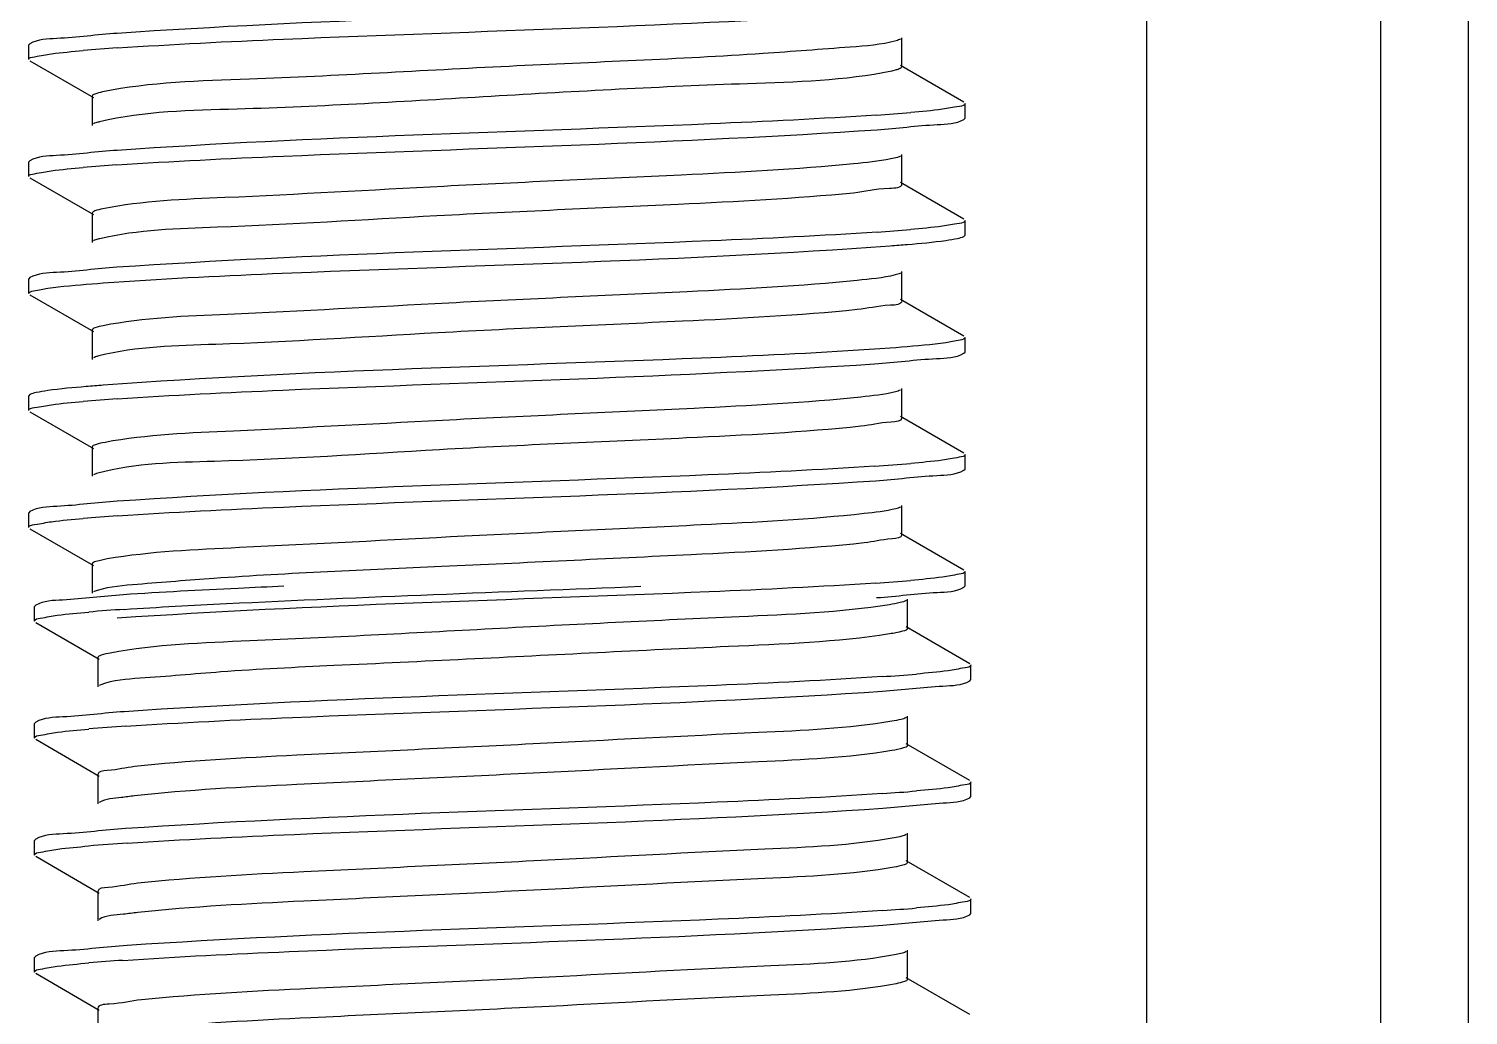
# Model space of a CAD drawing. Extents: x 4995099 to 5303443, y 4627657 to 4889583.
# Drawn here: x 5028853 to 5029219.1, y 4752546.3 to 4752797.3 of the extents above; entities that cross this region are included whole.
import ezdxf

# ---------------------------------------------------------------- set-up
doc = ezdxf.new("R2010")
doc.units = 0
doc.header["$LTSCALE"] = 1000
doc.header["$MEASUREMENT"] = 0
doc.layers.get('0').update_dxf_attribs({"color": 4, "linetype": 'CONTINUOUS'})

msp = doc.modelspace()

# ---------------------------------------------------------------- linework, layer by layer
at = {"linetype": 'Continuous'}
for p, q in [((5029137.28, 4754136.29), (5029137.28, 4748210.01)), ((5029196.82, 4754136.29), (5029196.82, 4748210.01)), ((5029219.14, 4754136.29), (5029219.14, 4748210.01)), ((5028853.3, 4752793.5), (5028853.02, 4752793.17)), ((5028853.02, 4752789.45), (5028853.02, 4752793.17)), ((5028853.02, 4752789.45), (5028853.02, 4752793.17)), ((5029075.04, 4752787.59), (5029075.04, 4752795.03)), ((5028853.3, 4752789.12), (5028869.46, 4752779.77)), ((5029073.64, 4752786.81), (5029072.53, 4752786.54)), ((5029090.87, 4752778.61), (5029074.71, 4752787.97)), ((5028869.13, 4752780.15), (5028869.13, 4752772.71)), ((5029091.15, 4752774.57), (5029091.15, 4752778.29)), ((5029091.15, 4752774.57), (5029091.15, 4752778.29)), ((5029090.87, 4752774.24), (5029091.15, 4752774.57)), ((5028853.3, 4752763.73), (5028853.02, 4752763.4)), ((5028853.02, 4752759.68), (5028853.02, 4752763.4)), ((5028853.02, 4752759.68), (5028853.02, 4752763.4)), ((5029075.04, 4752757.82), (5029075.04, 4752765.26)), ((5028853.3, 4752759.36), (5028869.46, 4752750)), ((5029090.87, 4752748.85), (5029074.71, 4752758.2)), ((5028869.13, 4752750.38), (5028869.13, 4752742.94)), ((5029091.15, 4752744.8), (5029091.15, 4752748.52)), ((5029090.87, 4752744.47), (5029091.15, 4752744.8)), ((5028853.3, 4752733.96), (5028853.02, 4752733.64)), ((5028853.02, 4752729.92), (5028853.02, 4752733.64)), ((5028853.02, 4752729.92), (5028853.02, 4752733.64)), ((5029075.04, 4752728.06), (5029075.04, 4752735.5)), ((5028853.3, 4752729.59), (5028869.46, 4752720.24)), ((5029090.87, 4752719.08), (5029074.71, 4752728.43)), ((5028869.13, 4752720.62), (5028869.13, 4752713.17)), ((5029091.15, 4752715.03), (5029091.15, 4752718.76)), ((5029091.15, 4752715.03), (5029091.15, 4752718.76)), ((5029090.87, 4752714.71), (5029091.15, 4752715.03)), ((5028853.3, 4752704.2), (5028853.02, 4752703.87)), ((5029075.04, 4752698.29), (5029075.04, 4752705.73)), ((5028853.02, 4752700.15), (5028853.02, 4752703.87)), ((5028853.02, 4752700.15), (5028853.02, 4752703.87)), ((5028853.3, 4752699.83), (5028869.46, 4752690.47)), ((5029090.87, 4752689.31), (5029074.71, 4752698.67)), ((5028869.13, 4752690.85), (5028869.13, 4752683.41)), ((5029091.15, 4752685.27), (5029091.15, 4752688.99)), ((5029091.15, 4752685.27), (5029091.15, 4752688.99)), ((5029090.87, 4752684.94), (5029091.15, 4752685.27)), ((5029075.04, 4752668.52), (5029075.04, 4752675.97)), ((5028853.3, 4752674.43), (5028853.02, 4752674.11)), ((5028853.02, 4752670.39), (5028853.02, 4752674.11)), ((5028853.02, 4752670.39), (5028853.02, 4752674.11)), ((5028853.3, 4752670.06), (5028869.46, 4752660.71)), ((5029090.87, 4752659.55), (5029074.71, 4752668.9)), ((5028869.13, 4752661.08), (5028869.13, 4752653.64)), ((5029091.15, 4752655.5), (5029091.15, 4752659.22)), ((5029091.15, 4752655.5), (5029091.15, 4752659.22)), ((5029090.87, 4752655.18), (5029091.15, 4752655.5)), ((5028854.79, 4752650.62), (5028854.51, 4752650.29)), ((5028854.51, 4752646.57), (5028854.51, 4752650.29)), ((5028854.51, 4752646.57), (5028854.51, 4752650.29)), ((5029076.52, 4752644.71), (5029076.52, 4752652.15)), ((5028854.79, 4752646.24), (5028870.94, 4752636.89)), ((5029092.35, 4752635.73), (5029076.2, 4752645.09)), ((5028870.62, 4752637.27), (5028870.62, 4752629.83)), ((5029092.64, 4752631.69), (5029092.64, 4752635.41)), ((5029092.64, 4752631.69), (5029092.64, 4752635.41)), ((5029092.35, 4752631.36), (5029092.64, 4752631.69)), ((5028871.35, 4752630.39), (5028870.94, 4752630.2)), ((5028854.79, 4752620.85), (5028854.51, 4752620.53)), ((5028854.51, 4752616.81), (5028854.51, 4752620.53)), ((5028854.51, 4752616.81), (5028854.51, 4752620.53)), ((5029076.52, 4752614.94), (5029076.52, 4752622.39)), ((5028854.79, 4752616.48), (5028870.94, 4752607.13)), ((5029092.35, 4752605.97), (5029076.2, 4752615.32)), ((5028870.62, 4752607.5), (5028870.62, 4752600.06)), ((5029092.64, 4752601.92), (5029092.64, 4752605.64)), ((5029092.64, 4752601.92), (5029092.64, 4752605.64)), ((5029092.35, 4752601.6), (5029092.64, 4752601.92)), ((5028854.79, 4752591.09), (5028854.51, 4752590.76)), ((5028854.51, 4752587.04), (5028854.51, 4752590.76)), ((5028854.51, 4752587.04), (5028854.51, 4752590.76)), ((5029076.52, 4752585.18), (5029076.52, 4752592.62)), ((5028854.79, 4752586.71), (5028870.94, 4752577.36)), ((5029092.35, 4752576.2), (5029076.2, 4752585.56)), ((5028870.62, 4752577.74), (5028870.62, 4752570.3)), ((5029092.64, 4752572.16), (5029092.64, 4752575.88)), ((5029092.64, 4752572.16), (5029092.64, 4752575.88)), ((5029092.35, 4752571.83), (5029092.64, 4752572.16)), ((5028854.79, 4752561.32), (5028854.51, 4752560.99)), ((5029076.52, 4752555.41), (5029076.52, 4752562.85)), ((5028854.51, 4752557.27), (5028854.51, 4752560.99)), ((5028854.51, 4752557.27), (5028854.51, 4752560.99)), ((5028854.79, 4752556.95), (5028870.94, 4752547.59)), ((5029092.35, 4752546.44), (5029076.2, 4752555.79)), ((5028870.62, 4752547.97), (5028870.62, 4752540.53))]:
    msp.add_line(p, q, dxfattribs=at)
for centre, radius, start, end in [((5028909.73, 4752281.4), 512.15, 93.8311, 94.8034), ((5029034.47, 4753285.97), 511.78, 273.8314, 274.8049), ((5028909.61, 4752253.05), 510.73, 93.8387, 94.8036), ((5029034.61, 4753254.51), 510.09, 273.8418, 274.8039), ((5028909.75, 4752191.85), 512.41, 93.8298, 94.8034), ((5029033.79, 4753205.22), 520.36, 273.7844, 274.8062), ((5028909.77, 4752161.77), 512.72, 93.8281, 94.8033), ((5029034.2, 4753170.37), 515.26, 273.8119, 274.8058), ((5028911.58, 4752133.89), 516.8, 93.8035, 94.806), ((5029035.89, 4753143.95), 512.65, 273.8286, 274.8032), ((5028912.04, 4752098.47), 522.48, 93.7736, 94.806), ((5029035.93, 4753113.67), 512.13, 273.8314, 274.8033), ((5028912.57, 4752061.9), 529.29, 93.7393, 94.8049), ((5029036.07, 4753082.15), 510.38, 273.8406, 274.8036), ((5028911.08, 4752050.89), 510.49, 93.8392, 94.8043)]:
    msp.add_arc(centre, radius, start, end, dxfattribs=at)
for points, knots in [([(5029068.46, 4752805.08), (5029054.35, 4752804.12), (5028990.05, 4752801.03), (5028925.66, 4752799.54), (5028875.54, 4752796.13)], [0, 0, 0, 0, 0.219594, 1, 1, 1, 1]), ([(5028875.51, 4752792.41), (5028889.6, 4752793.37), (5028953.99, 4752796.47), (5029018.46, 4752797.96), (5029068.67, 4752801.37)], [0, 0, 0, 0, 0.219208, 1, 1, 1, 1]), ([(5028875.54, 4752796.13), (5028870.39, 4752795.78), (5028863.18, 4752794.78), (5028855.31, 4752794.65), (5028853.31, 4752793.5)], [0, 0, 0, 0, 0.690341, 1, 1, 1, 1]), ([(5029073.64, 4752794.25), (5029069.86, 4752793.19), (5029058.45, 4752792.38), (5029025.74, 4752789.8), (5028974.63, 4752788.01), (5028918.77, 4752784.5), (5028883.99, 4752783.74), (5028871.73, 4752781.21)], [0, 0, 0, 0, 0.058162, 0.168071, 0.487811, 0.814464, 1, 1, 1, 1]), ([(5029074.71, 4752794.65), (5029074.57, 4752794.57), (5029074.22, 4752794.42), (5029073.85, 4752794.31), (5029073.64, 4752794.25)], [0, 0, 0, 0, 0.42353, 1, 1, 1, 1]), ([(5028853.02, 4752789.45), (5028853.02, 4752789.99), (5028855.88, 4752790.35), (5028857.33, 4752790.74), (5028858.77, 4752790.93)], [0, 0, 0, 0, 0.271514, 1, 1, 1, 1]), ([(5029072.53, 4752786.54), (5029060.51, 4752784.02), (5029026.24, 4752783.23), (5028970.81, 4752780.16), (5028916.04, 4752776.76), (5028882.44, 4752776.36), (5028871.04, 4752773.62)], [0, 0, 0, 0, 0.182454, 0.505768, 0.82583, 1, 1, 1, 1]), ([(5029075.03, 4752787.59), (5029075.03, 4752787.41), (5029074.47, 4752787.03), (5029073.99, 4752786.91), (5029073.64, 4752786.81)], [0, 0, 0, 0, 0.319016, 1, 1, 1, 1]), ([(5028871.73, 4752781.21), (5028871.07, 4752781.08), (5028870.3, 4752780.9), (5028869.14, 4752780.43), (5028869.14, 4752780.15)], [0, 0, 0, 0, 0.705828, 1, 1, 1, 1]), ([(5029091.15, 4752778.29), (5029091.15, 4752777.75), (5029088.31, 4752777.39), (5029086.88, 4752777), (5029085.45, 4752776.81)], [0, 0, 0, 0, 0.271621, 1, 1, 1, 1]), ([(5029068.67, 4752775.33), (5029054.57, 4752774.37), (5028990.18, 4752771.27), (5028925.72, 4752769.78), (5028875.51, 4752766.36)], [0, 0, 0, 0, 0.219216, 1, 1, 1, 1]), ([(5029068.79, 4752771.62), (5029073.9, 4752771.96), (5029081.06, 4752772.96), (5029088.87, 4752773.1), (5029090.87, 4752774.24)], [0, 0, 0, 0, 0.690201, 1, 1, 1, 1]), ([(5028871.04, 4752773.62), (5028870.72, 4752773.54), (5028870.18, 4752773.4), (5028869.66, 4752773.2), (5028869.46, 4752773.08)], [0, 0, 0, 0, 0.592579, 1, 1, 1, 1]), ([(5028875.42, 4752762.64), (5028889.53, 4752763.6), (5028953.98, 4752766.7), (5029018.52, 4752768.19), (5029068.79, 4752771.62)], [0, 0, 0, 0, 0.219139, 1, 1, 1, 1]), ([(5028875.51, 4752766.36), (5028870.37, 4752766.01), (5028863.16, 4752765.02), (5028855.31, 4752764.88), (5028853.31, 4752763.73)], [0, 0, 0, 0, 0.690313, 1, 1, 1, 1]), ([(5029062.77, 4752762.93), (5029048.21, 4752761.51), (5029013.45, 4752759.73), (5028960.11, 4752757.44), (5028911.16, 4752754.51), (5028882.03, 4752753.53), (5028871.83, 4752751.47)], [0, 0, 0, 0, 0.229419, 0.545629, 0.836777, 1, 1, 1, 1]), ([(5029073.96, 4752764.58), (5029073.41, 4752764.4), (5029069.71, 4752763.59), (5029065.95, 4752763.24), (5029062.77, 4752762.93)], [0, 0, 0, 0, 0.153018, 1, 1, 1, 1]), ([(5029074.71, 4752764.89), (5029074.61, 4752764.83), (5029074.36, 4752764.71), (5029074.1, 4752764.62), (5029073.96, 4752764.58)], [0, 0, 0, 0, 0.437488, 1, 1, 1, 1]), ([(5028853.02, 4752759.68), (5028853.02, 4752760.22), (5028855.87, 4752760.58), (5028857.31, 4752760.97), (5028858.75, 4752761.16)], [0, 0, 0, 0, 0.271573, 1, 1, 1, 1]), ([(5029062.77, 4752755.49), (5029047.95, 4752754.05), (5029012.61, 4752752.23), (5028958.61, 4752750.01), (5028909.74, 4752746.81), (5028880.84, 4752746.18), (5028871.09, 4752743.87)], [0, 0, 0, 0, 0.2326, 0.552547, 0.843546, 1, 1, 1, 1]), ([(5029075.03, 4752757.82), (5029075.04, 4752756.71), (5029068.7, 4752756.73), (5029065.83, 4752755.78), (5029062.77, 4752755.49)], [0, 0, 0, 0, 0.264916, 1, 1, 1, 1]), ([(5028871.83, 4752751.47), (5028871.15, 4752751.33), (5028870.35, 4752751.15), (5028869.14, 4752750.67), (5028869.14, 4752750.38)], [0, 0, 0, 0, 0.7068, 1, 1, 1, 1]), ([(5029091.15, 4752748.52), (5029091.15, 4752747.98), (5029088.31, 4752747.62), (5029086.88, 4752747.23), (5029085.44, 4752747.05)], [0, 0, 0, 0, 0.27162, 1, 1, 1, 1]), ([(5029068.79, 4752745.57), (5029054.68, 4752744.61), (5028990.23, 4752741.5), (5028925.69, 4752740.02), (5028875.42, 4752736.59)], [0, 0, 0, 0, 0.219057, 1, 1, 1, 1]), ([(5029086.29, 4752743.44), (5029087.29, 4752743.58), (5029088.82, 4752743.85), (5029090.38, 4752744.2), (5029090.87, 4752744.47)], [0, 0, 0, 0, 0.643328, 1, 1, 1, 1]), ([(5028871.09, 4752743.87), (5028870.76, 4752743.79), (5028870.21, 4752743.64), (5028869.66, 4752743.43), (5028869.46, 4752743.32)], [0, 0, 0, 0, 0.593817, 1, 1, 1, 1]), ([(5028871.94, 4752732.62), (5028886.28, 4752733.68), (5028953.01, 4752736.93), (5029019.85, 4752738.25), (5029072.14, 4752742.09)], [0, 0, 0, 0, 0.215175, 1, 1, 1, 1]), ([(5029072.14, 4752742.09), (5029073.59, 4752742.19), (5029078.32, 4752742.56), (5029083.04, 4752742.98), (5029086.29, 4752743.44)], [0, 0, 0, 0, 0.307408, 1, 1, 1, 1]), ([(5028875.42, 4752736.59), (5028870.3, 4752736.24), (5028863.12, 4752735.25), (5028855.3, 4752735.11), (5028853.31, 4752733.96)], [0, 0, 0, 0, 0.690243, 1, 1, 1, 1]), ([(5029074.71, 4752735.12), (5029074.31, 4752734.89), (5029070.67, 4752733.9), (5029066.98, 4752733.59), (5029063.73, 4752733.26)], [0, 0, 0, 0, 0.123706, 1, 1, 1, 1]), ([(5028853.02, 4752729.92), (5028853.02, 4752730.38), (5028855.39, 4752730.78), (5028856.63, 4752731.1), (5028857.84, 4752731.27)], [0, 0, 0, 0, 0.274517, 1, 1, 1, 1]), ([(5028857.84, 4752731.27), (5028858.74, 4752731.4), (5028863.42, 4752731.97), (5028868.13, 4752732.34), (5028871.94, 4752732.62)], [0, 0, 0, 0, 0.191294, 1, 1, 1, 1]), ([(5029063.73, 4752733.26), (5029049.35, 4752731.8), (5029014.7, 4752730.03), (5028961.27, 4752727.72), (5028911.85, 4752724.8), (5028882.35, 4752723.78), (5028871.95, 4752721.73)], [0, 0, 0, 0, 0.225655, 0.541544, 0.834585, 1, 1, 1, 1]), ([(5029075.04, 4752728.06), (5029075.04, 4752727.03), (5029069.21, 4752726.96), (5029066.56, 4752726.1), (5029063.73, 4752725.82)], [0, 0, 0, 0, 0.265544, 1, 1, 1, 1]), ([(5029063.73, 4752725.82), (5029048.95, 4752724.32), (5029013.39, 4752722.5), (5028958.91, 4752720.3), (5028909.64, 4752716.92), (5028880.47, 4752716.5), (5028870.82, 4752714.03)], [0, 0, 0, 0, 0.230626, 0.552451, 0.845297, 1, 1, 1, 1]), ([(5028871.95, 4752721.73), (5028871.24, 4752721.59), (5028870.41, 4752721.4), (5028869.14, 4752720.92), (5028869.14, 4752720.62)], [0, 0, 0, 0, 0.707997, 1, 1, 1, 1]), ([(5029091.15, 4752718.76), (5029091.15, 4752718.29), (5029088.77, 4752717.89), (5029087.51, 4752717.57), (5029086.29, 4752717.4)], [0, 0, 0, 0, 0.27438, 1, 1, 1, 1]), ([(5029072.14, 4752716.04), (5029057.78, 4752714.99), (5028991.05, 4752711.73), (5028924.21, 4752710.42), (5028871.94, 4752706.58)], [0, 0, 0, 0, 0.215463, 1, 1, 1, 1]), ([(5029086.29, 4752717.4), (5029085.39, 4752717.27), (5029080.69, 4752716.7), (5029075.96, 4752716.32), (5029072.14, 4752716.04)], [0, 0, 0, 0, 0.191405, 1, 1, 1, 1]), ([(5028870.82, 4752714.03), (5028870.54, 4752713.96), (5028870.08, 4752713.83), (5028869.63, 4752713.65), (5028869.46, 4752713.55)], [0, 0, 0, 0, 0.585637, 1, 1, 1, 1]), ([(5028875.52, 4752703.11), (5028889.55, 4752704.07), (5028953.76, 4752707.16), (5029018.04, 4752708.67), (5029068.14, 4752712.04)], [0, 0, 0, 0, 0.218807, 1, 1, 1, 1]), ([(5029068.14, 4752712.04), (5029073.4, 4752712.39), (5029080.77, 4752713.42), (5029088.82, 4752713.53), (5029090.87, 4752714.71)], [0, 0, 0, 0, 0.69075, 1, 1, 1, 1]), ([(5028857.84, 4752705.22), (5028856.85, 4752705.08), (5028855.34, 4752704.82), (5028853.79, 4752704.47), (5028853.31, 4752704.2)], [0, 0, 0, 0, 0.64305, 1, 1, 1, 1]), ([(5028871.94, 4752706.58), (5028870.49, 4752706.47), (5028865.79, 4752706.1), (5028861.08, 4752705.68), (5028857.84, 4752705.22)], [0, 0, 0, 0, 0.307527, 1, 1, 1, 1]), ([(5029074.71, 4752705.36), (5029074.34, 4752705.14), (5029071.01, 4752704.2), (5029067.62, 4752703.9), (5029064.66, 4752703.59)], [0, 0, 0, 0, 0.125952, 1, 1, 1, 1]), ([(5028853.02, 4752700.15), (5028853.02, 4752700.69), (5028855.88, 4752701.05), (5028857.33, 4752701.44), (5028858.77, 4752701.63)], [0, 0, 0, 0, 0.271502, 1, 1, 1, 1]), ([(5029064.66, 4752703.59), (5029050.57, 4752702.1), (5029016.25, 4752700.36), (5028963.02, 4752698), (5028913.14, 4752695.16), (5028883.16, 4752694.02), (5028872.41, 4752692.05)], [0, 0, 0, 0, 0.220681, 0.534812, 0.829794, 1, 1, 1, 1]), ([(5029075.04, 4752698.29), (5029075.04, 4752697.34), (5029069.71, 4752697.19), (5029067.25, 4752696.42), (5029064.66, 4752696.15)], [0, 0, 0, 0, 0.266345, 1, 1, 1, 1]), ([(5029064.66, 4752696.15), (5029049.94, 4752694.6), (5029014.2, 4752692.78), (5028959.3, 4752690.59), (5028909.64, 4752687.04), (5028880.19, 4752686.84), (5028870.6, 4752684.21)], [0, 0, 0, 0, 0.228367, 0.551843, 0.846598, 1, 1, 1, 1]), ([(5028872.41, 4752692.05), (5028871.58, 4752691.9), (5028870.65, 4752691.68), (5028869.14, 4752691.19), (5028869.14, 4752690.85)], [0, 0, 0, 0, 0.71244, 1, 1, 1, 1]), ([(5029068.14, 4752685.99), (5029054.01, 4752685.04), (5028989.81, 4752681.96), (5028925.53, 4752680.47), (5028875.52, 4752677.07)], [0, 0, 0, 0, 0.220215, 1, 1, 1, 1]), ([(5029091.15, 4752688.99), (5029091.15, 4752688.44), (5029088.28, 4752688.09), (5029086.82, 4752687.69), (5029085.37, 4752687.51)], [0, 0, 0, 0, 0.271396, 1, 1, 1, 1]), ([(5028870.6, 4752684.21), (5028870.38, 4752684.15), (5028869.99, 4752684.03), (5028869.61, 4752683.87), (5028869.46, 4752683.78)], [0, 0, 0, 0, 0.578205, 1, 1, 1, 1]), ([(5028875.54, 4752673.35), (5028889.61, 4752674.3), (5028953.91, 4752677.4), (5029018.3, 4752678.9), (5029068.45, 4752682.29)], [0, 0, 0, 0, 0.219095, 1, 1, 1, 1]), ([(5029068.45, 4752682.29), (5029073.64, 4752682.65), (5029080.91, 4752683.65), (5029088.84, 4752683.78), (5029090.87, 4752684.94)], [0, 0, 0, 0, 0.690494, 1, 1, 1, 1]), ([(5028875.52, 4752677.07), (5028870.38, 4752676.72), (5028863.17, 4752675.72), (5028855.31, 4752675.58), (5028853.31, 4752674.43)], [0, 0, 0, 0, 0.690325, 1, 1, 1, 1]), ([(5029074.71, 4752675.59), (5029074.37, 4752675.39), (5029071.34, 4752674.5), (5029068.24, 4752674.21), (5029065.54, 4752673.92)], [0, 0, 0, 0, 0.128341, 1, 1, 1, 1]), ([(5028853.02, 4752670.39), (5028853.02, 4752670.93), (5028855.89, 4752671.28), (5028857.33, 4752671.68), (5028858.78, 4752671.86)], [0, 0, 0, 0, 0.27149, 1, 1, 1, 1]), ([(5029065.54, 4752673.92), (5029051.76, 4752672.4), (5029017.83, 4752670.69), (5028964.84, 4752668.29), (5028914.52, 4752665.53), (5028884.06, 4752664.27), (5028872.95, 4752662.38)], [0, 0, 0, 0, 0.215579, 0.527777, 0.824697, 1, 1, 1, 1]), ([(5029075.04, 4752668.52), (5029075.04, 4752667.65), (5029070.19, 4752667.43), (5029067.92, 4752666.73), (5029065.54, 4752666.47)], [0, 0, 0, 0, 0.267239, 1, 1, 1, 1]), ([(5029065.54, 4752666.47), (5029050.91, 4752664.87), (5029015.02, 4752663.16), (5028959.9, 4752660.42), (5028912.84, 4752658.53), (5028883.74, 4752656.14), (5028873.74, 4752655.36), (5028870.43, 4752654.39)], [0, 0, 0, 0, 0.225842, 0.550753, 0.847452, 0.947141, 1, 1, 1, 1]), ([(5028872.95, 4752662.38), (5028871.99, 4752662.21), (5028870.93, 4752661.96), (5028869.14, 4752661.47), (5028869.13, 4752661.08)], [0, 0, 0, 0, 0.716487, 1, 1, 1, 1]), ([(5029091.15, 4752659.22), (5029091.15, 4752658.68), (5029088.3, 4752658.33), (5029086.86, 4752657.93), (5029085.42, 4752657.75)], [0, 0, 0, 0, 0.271545, 1, 1, 1, 1]), ([(5028877.05, 4752653.26), (5028871.9, 4752652.91), (5028864.68, 4752651.9), (5028856.8, 4752651.77), (5028854.79, 4752650.62)], [0, 0, 0, 0, 0.69038, 1, 1, 1, 1]), ([(5028870.43, 4752654.39), (5028870.24, 4752654.34), (5028869.91, 4752654.23), (5028869.59, 4752654.09), (5028869.46, 4752654.02)], [0, 0, 0, 0, 0.571482, 1, 1, 1, 1]), ([(5029068.45, 4752656.25), (5029054.35, 4752655.29), (5028990.04, 4752652.2), (5028925.66, 4752650.71), (5028875.54, 4752647.3)], [0, 0, 0, 0, 0.21961, 1, 1, 1, 1]), ([(5028917.93, 4752655.43), (5028914.04, 4752655.25), (5028900.41, 4752654.62), (5028886.78, 4752653.92), (5028877.05, 4752653.26)], [0, 0, 0, 0, 0.285814, 1, 1, 1, 1]), ([(5028877.3, 4752649.55), (5028885.96, 4752650.14), (5028929.75, 4752652.45), (5028973.57, 4752653.97), (5029008.71, 4752655.43)], [0, 0, 0, 0, 0.197909, 1, 1, 1, 1]), ([(5029068.67, 4752652.54), (5029073.8, 4752652.89), (5029081.01, 4752653.89), (5029088.86, 4752654.03), (5029090.87, 4752655.18)], [0, 0, 0, 0, 0.690311, 1, 1, 1, 1]), ([(5029071.98, 4752650.74), (5029059.33, 4752648.76), (5029025.52, 4752647.37), (5028971.28, 4752644.67), (5028918.04, 4752641.7), (5028885.43, 4752640.64), (5028873.75, 4752638.44)], [0, 0, 0, 0, 0.193419, 0.509669, 0.820525, 1, 1, 1, 1]), ([(5029076.2, 4752651.78), (5029075.74, 4752651.51), (5029074.3, 4752651.15), (5029072.89, 4752650.88), (5029071.98, 4752650.74)], [0, 0, 0, 0, 0.365805, 1, 1, 1, 1]), ([(5028854.51, 4752646.57), (5028854.51, 4752647.11), (5028857.36, 4752647.47), (5028858.81, 4752647.86), (5028860.25, 4752648.05)], [0, 0, 0, 0, 0.271503, 1, 1, 1, 1]), ([(5029071.98, 4752643.3), (5029058.44, 4752641.18), (5029022.42, 4752639.83), (5028975.33, 4752637.34), (5028932.31, 4752635.31), (5028904.53, 4752634.01), (5028884.92, 4752632.15), (5028874.49, 4752631.6), (5028871.35, 4752630.39)], [0, 0, 0, 0, 0.204493, 0.536108, 0.703957, 0.847329, 0.949842, 1, 1, 1, 1]), ([(5029076.52, 4752644.71), (5029076.52, 4752644.26), (5029074.34, 4752643.77), (5029073.12, 4752643.48), (5029071.98, 4752643.3)], [0, 0, 0, 0, 0.279396, 1, 1, 1, 1]), ([(5028873.75, 4752638.44), (5028872.96, 4752638.29), (5028872.06, 4752638.09), (5028870.62, 4752637.6), (5028870.62, 4752637.27)], [0, 0, 0, 0, 0.711689, 1, 1, 1, 1]), ([(5029092.64, 4752635.41), (5029092.64, 4752634.87), (5029089.77, 4752634.51), (5029088.32, 4752634.12), (5029086.88, 4752633.93)], [0, 0, 0, 0, 0.271487, 1, 1, 1, 1]), ([(5029070.12, 4752632.45), (5029056.06, 4752631.49), (5028991.79, 4752628.4), (5028927.44, 4752626.9), (5028877.3, 4752623.51)], [0, 0, 0, 0, 0.219009, 1, 1, 1, 1]), ([(5029070.15, 4752628.73), (5029075.29, 4752629.08), (5029082.5, 4752630.08), (5029090.35, 4752630.21), (5029092.35, 4752631.36)], [0, 0, 0, 0, 0.690295, 1, 1, 1, 1]), ([(5028877.65, 4752619.81), (5028891.78, 4752620.76), (5028955.95, 4752623.84), (5029020.19, 4752625.33), (5029070.15, 4752628.73)], [0, 0, 0, 0, 0.220461, 1, 1, 1, 1]), ([(5028877.3, 4752623.51), (5028872.09, 4752623.15), (5028864.79, 4752622.14), (5028856.82, 4752622.02), (5028854.79, 4752620.85)], [0, 0, 0, 0, 0.690587, 1, 1, 1, 1]), ([(5029072.57, 4752621.07), (5029061.36, 4752619.19), (5029030.79, 4752617.91), (5028980.37, 4752615.17), (5028927.43, 4752612.76), (5028893.6, 4752611.05), (5028879.9, 4752609.53)], [0, 0, 0, 0, 0.176567, 0.473968, 0.785687, 1, 1, 1, 1]), ([(5029076.2, 4752622.01), (5029075.79, 4752621.78), (5029074.56, 4752621.44), (5029073.34, 4752621.2), (5029072.57, 4752621.07)], [0, 0, 0, 0, 0.371889, 1, 1, 1, 1]), ([(5028854.51, 4752616.81), (5028854.51, 4752617.35), (5028857.4, 4752617.71), (5028858.86, 4752618.1), (5028860.31, 4752618.29)], [0, 0, 0, 0, 0.271316, 1, 1, 1, 1]), ([(5029072.57, 4752613.63), (5029061.36, 4752611.75), (5029030.79, 4752610.47), (5028980.37, 4752607.73), (5028927.43, 4752605.32), (5028893.6, 4752603.61), (5028879.9, 4752602.09)], [0, 0, 0, 0, 0.176567, 0.473968, 0.785687, 1, 1, 1, 1]), ([(5029076.52, 4752614.94), (5029076.52, 4752614.55), (5029074.65, 4752614.05), (5029073.56, 4752613.79), (5029072.57, 4752613.63)], [0, 0, 0, 0, 0.282619, 1, 1, 1, 1]), ([(5028879.9, 4752609.53), (5028877.58, 4752609.27), (5028875.35, 4752608.6), (5028870.61, 4752608.36), (5028870.62, 4752607.5)], [0, 0, 0, 0, 0.732504, 1, 1, 1, 1]), ([(5029092.64, 4752605.64), (5029092.64, 4752605.1), (5029089.78, 4752604.74), (5029088.33, 4752604.35), (5029086.89, 4752604.16)], [0, 0, 0, 0, 0.271508, 1, 1, 1, 1]), ([(5028879.9, 4752602.09), (5028878.78, 4752601.96), (5028875.81, 4752601.51), (5028872.6, 4752601.4), (5028870.94, 4752600.44)], [0, 0, 0, 0, 0.371135, 1, 1, 1, 1]), ([(5029070.15, 4752602.68), (5029056.14, 4752601.73), (5028991.97, 4752598.64), (5028927.73, 4752597.13), (5028877.65, 4752593.76)], [0, 0, 0, 0, 0.218674, 1, 1, 1, 1]), ([(5029070.26, 4752598.97), (5029075.37, 4752599.32), (5029082.54, 4752600.31), (5029090.36, 4752600.45), (5029092.35, 4752601.6)], [0, 0, 0, 0, 0.690211, 1, 1, 1, 1]), ([(5028878.06, 4752590.07), (5028892.22, 4752591.01), (5028956.28, 4752594.08), (5029020.43, 4752595.57), (5029070.26, 4752598.97)], [0, 0, 0, 0, 0.22129, 1, 1, 1, 1]), ([(5028877.65, 4752593.76), (5028872.35, 4752593.41), (5028864.94, 4752592.38), (5028856.85, 4752592.27), (5028854.79, 4752591.09)], [0, 0, 0, 0, 0.690864, 1, 1, 1, 1]), ([(5029073.12, 4752591.4), (5029062.28, 4752589.44), (5029032.18, 4752588.27), (5028982.19, 4752585.46), (5028929.01, 4752583.09), (5028894.79, 4752581.35), (5028880.78, 4752579.86)], [0, 0, 0, 0, 0.171474, 0.466939, 0.780589, 1, 1, 1, 1]), ([(5029076.2, 4752592.24), (5029075.85, 4752592.04), (5029074.81, 4752591.73), (5029073.77, 4752591.52), (5029073.12, 4752591.4)], [0, 0, 0, 0, 0.378691, 1, 1, 1, 1]), ([(5028854.51, 4752587.04), (5028854.51, 4752587.59), (5028857.45, 4752587.94), (5028858.93, 4752588.35), (5028860.41, 4752588.54)], [0, 0, 0, 0, 0.271062, 1, 1, 1, 1]), ([(5029073.12, 4752583.96), (5029062.28, 4752582), (5029032.18, 4752580.83), (5028982.19, 4752578.01), (5028929.01, 4752575.65), (5028894.79, 4752573.91), (5028880.78, 4752572.42)], [0, 0, 0, 0, 0.171474, 0.466939, 0.780589, 1, 1, 1, 1]), ([(5029076.52, 4752585.18), (5029076.52, 4752584.83), (5029074.94, 4752584.33), (5029073.98, 4752584.11), (5029073.12, 4752583.96)], [0, 0, 0, 0, 0.286481, 1, 1, 1, 1]), ([(5028880.78, 4752579.86), (5028878.24, 4752579.59), (5028875.82, 4752578.84), (5028870.62, 4752578.66), (5028870.62, 4752577.74)], [0, 0, 0, 0, 0.733441, 1, 1, 1, 1]), ([(5028880.78, 4752572.42), (5028879.54, 4752572.29), (5028876.29, 4752571.8), (5028872.75, 4752571.72), (5028870.94, 4752570.67)], [0, 0, 0, 0, 0.373237, 1, 1, 1, 1]), ([(5029070.26, 4752572.92), (5029056.3, 4752571.97), (5028992.23, 4752568.88), (5028928.09, 4752567.36), (5028878.06, 4752564.02)], [0, 0, 0, 0, 0.218156, 1, 1, 1, 1]), ([(5029092.64, 4752575.88), (5029092.64, 4752575.34), (5029089.79, 4752574.98), (5029088.35, 4752574.59), (5029086.92, 4752574.4)], [0, 0, 0, 0, 0.271591, 1, 1, 1, 1]), ([(5028876.9, 4752560.23), (5028891, 4752561.19), (5028955.44, 4752564.29), (5029019.96, 4752565.78), (5029070.22, 4752569.2)], [0, 0, 0, 0, 0.219098, 1, 1, 1, 1]), ([(5029070.22, 4752569.2), (5029075.34, 4752569.55), (5029082.52, 4752570.54), (5029090.35, 4752570.68), (5029092.35, 4752571.83)], [0, 0, 0, 0, 0.690244, 1, 1, 1, 1]), ([(5028878.06, 4752564.02), (5028872.67, 4752563.67), (5028865.12, 4752562.62), (5028856.89, 4752562.52), (5028854.79, 4752561.32)], [0, 0, 0, 0, 0.691174, 1, 1, 1, 1]), ([(5029073.62, 4752561.73), (5029063.16, 4752559.68), (5029033.54, 4752558.64), (5028984.01, 4752555.74), (5028930.6, 4752553.42), (5028896.01, 4752551.65), (5028881.69, 4752550.19)], [0, 0, 0, 0, 0.166363, 0.459884, 0.775471, 1, 1, 1, 1]), ([(5029076.2, 4752562.48), (5029075.9, 4752562.3), (5029075.03, 4752562.03), (5029074.16, 4752561.83), (5029073.62, 4752561.73)], [0, 0, 0, 0, 0.386332, 1, 1, 1, 1]), ([(5028854.51, 4752557.27), (5028854.51, 4752557.81), (5028857.34, 4752558.17), (5028858.78, 4752558.56), (5028860.21, 4752558.74)], [0, 0, 0, 0, 0.27163, 1, 1, 1, 1]), ([(5029073.62, 4752554.29), (5029063.16, 4752552.24), (5029033.54, 4752551.2), (5028984.01, 4752548.3), (5028930.6, 4752545.97), (5028896.01, 4752544.21), (5028881.69, 4752542.75)], [0, 0, 0, 0, 0.166363, 0.459884, 0.775471, 1, 1, 1, 1]), ([(5029076.52, 4752555.41), (5029076.52, 4752555.11), (5029075.2, 4752554.62), (5029074.36, 4752554.43), (5029073.62, 4752554.29)], [0, 0, 0, 0, 0.291155, 1, 1, 1, 1]), ([(5028881.69, 4752550.19), (5028878.93, 4752549.91), (5028876.32, 4752549.07), (5028870.62, 4752548.98), (5028870.62, 4752547.97)], [0, 0, 0, 0, 0.734279, 1, 1, 1, 1])]:
    msp.add_open_spline(points, degree=3, knots=knots, dxfattribs=at)
for points in [[(5028858.77, 4752790.93), (5028861.45, 4752791.28), (5028864.14, 4752791.52), (5028866.84, 4752791.75)], [(5029085.45, 4752776.81), (5029082.75, 4752776.46), (5029080.05, 4752776.21), (5029077.34, 4752775.98)], [(5028858.75, 4752761.16), (5028861.44, 4752761.51), (5028864.14, 4752761.76), (5028866.84, 4752761.99)], [(5029085.44, 4752747.05), (5029082.75, 4752746.7), (5029080.04, 4752746.45), (5029077.33, 4752746.22)], [(5028858.77, 4752701.63), (5028861.45, 4752701.98), (5028864.15, 4752702.23), (5028866.84, 4752702.46)], [(5029085.37, 4752687.51), (5029082.72, 4752687.16), (5029080.05, 4752686.92), (5029077.39, 4752686.69)], [(5028858.78, 4752671.86), (5028861.46, 4752672.21), (5028864.15, 4752672.46), (5028866.84, 4752672.69)], [(5029085.42, 4752657.75), (5029082.75, 4752657.4), (5029080.05, 4752657.15), (5029077.36, 4752656.92)], [(5028860.25, 4752648.05), (5028862.92, 4752648.39), (5028865.6, 4752648.64), (5028868.29, 4752648.87)], [(5029086.88, 4752633.93), (5029084.2, 4752633.58), (5029081.51, 4752633.33), (5029078.82, 4752633.1)], [(5028860.31, 4752618.29), (5028862.95, 4752618.63), (5028865.61, 4752618.88), (5028868.26, 4752619.1)], [(5029086.89, 4752604.16), (5029084.21, 4752603.82), (5029081.51, 4752603.57), (5029078.82, 4752603.34)], [(5028860.41, 4752588.54), (5028863.01, 4752588.87), (5028865.62, 4752589.11), (5028868.24, 4752589.34)], [(5029086.92, 4752574.4), (5029084.23, 4752574.05), (5029081.52, 4752573.8), (5029078.81, 4752573.57)], [(5028860.21, 4752558.74), (5028862.91, 4752559.1), (5028865.62, 4752559.35), (5028868.33, 4752559.58)]]:
    msp.add_open_spline(points, degree=3, dxfattribs=at)

doc.saveas('drawing.dxf')
